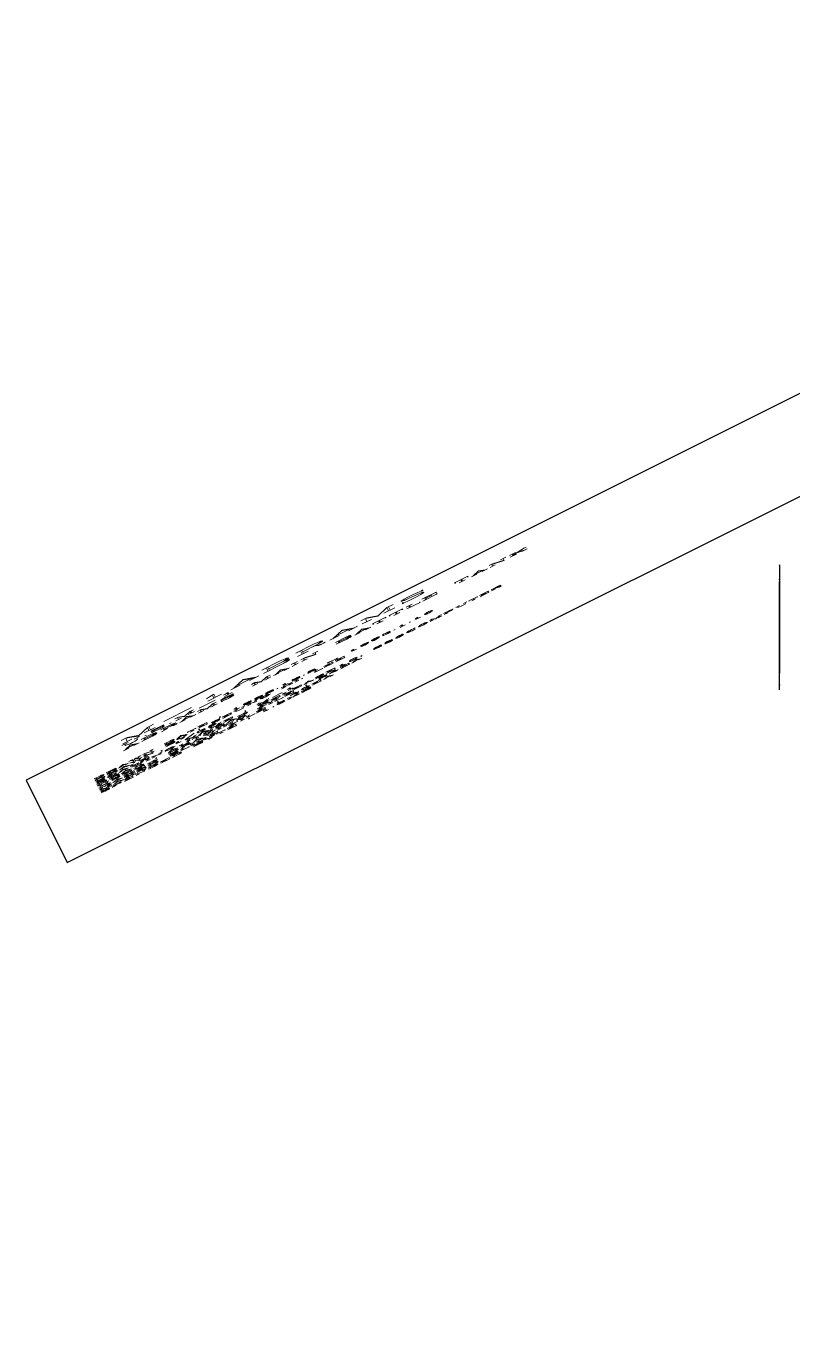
# Model space of a CAD drawing. Extents: x -54 to 215, y -235 to 116.
# Drawn here: x -53.6 to 79.6, y -109.6 to 116.1 of the extents above; entities that cross this region are included whole.
import ezdxf

# ---------------------------------------------------------------- set-up
doc = ezdxf.new("R2010")
doc.units = 0
doc.layers.get('0').update_dxf_attribs({"linetype": 'CONTINUOUS'})
for name, color, linetype in [('A', 7, 'CONTINUOUS'), ('B', 7, 'CONTINUOUS'), ('C', 7, 'CONTINUOUS'), ('TEXT', 7, 'CONTINUOUS')]:
    doc.layers.add(name, color=color, linetype=linetype)
doc.styles.get("Standard").update_dxf_attribs({"font": 'romanc'})

# ---------------------------------------------------------------- blocks, each defined once
blk = doc.blocks.new('M-1-01')
at = {"color": 0, "invisible_edges": 15}
for points in [[(-82.63, -12.64, 1.5), (-82.63, -12.64, -16.5), (-82.63, 12.86, -8.8), (-82.63, 13.86, 1.5)], [(-82.63, -91.39, 1.03), (-82.63, -12.64, 1.5), (-82.63, -12.64, -16.5), (-82.63, -91.34, -16.5)], [(-82.63, -98.64, 1), (-82.63, -98.64, -9.2), (-82.63, -91.34, -9.2), (-82.63, -91.39, 1.03)], [(-82.43, -91.34, -9.2), (-82.43, -91.34, -10.2), (-82.43, -92.94, -10.2), (-82.43, -92.94, -9.2)], [(-82.43, -91.34, -13.7), (-82.43, -91.34, -14.7), (-82.43, -92.94, -14.7), (-82.43, -92.94, -13.7)], [(-82.43, -91.74, -12.5), (-82.43, -91.74, -13.5), (-82.43, -93.34, -13.5), (-82.43, -93.34, -12.5)], [(-82.43, -91.94, -10.4), (-82.43, -92.74, -10.4), (-82.43, -92.74, -12.3), (-82.43, -91.94, -12.3)], [(-82.63, -98.64, -16.5), (-82.63, -93.34, -16.5), (-82.63, -93.34, -9.2), (-82.63, -98.64, -9.2)], [(-82.63, -105.64, -16.5), (-82.63, -105.64, 2.65), (-82.63, -98.64, 1), (-82.63, -98.64, -16.5)], [(-82.63, -109.14, -16.5), (-82.63, -109.14, 2.65), (-82.63, -105.64, 2.65), (-82.63, -105.64, -16.5)], [(-82.63, -132.34, 2.65), (-82.63, -132.34, -16.5), (-82.63, -109.14, -16.5), (-82.63, -109.14, 2.65)]]:
    blk.add_3dface(points, dxfattribs=at)
blk = doc.blocks.new('041')
at = {"color": 0, "extrusion": (-1, 1.83664e-16, 6.12574e-17)}
for points, const_width in [([(0, -6.95, 1), (0, 6.95, 1)], 2), ([(0, -7.23, 1), (0, 7.22, 1)], 1.45), ([(0, -6.87, 1), (0, 6.88, 1)], 2.15), ([(0, -4.62, 1), (0, 4.62, 1)], 1.45), ([(0, -4.54, 1), (0, 4.54, 1)], 0.175), ([(0, -2.97, 1), (0, 2.98, 1)], 2.95), ([(0, -2.7, 1), (0, 2.7, 1)], 2.4), ([(0, -2.5, 1), (0, 2.5, 1)], 0.7)]:
    blk.add_lwpolyline(points, format="xyb", close=True, dxfattribs=dict(at, const_width=const_width))
for points in [[(0, -7.95, 1), (0, 7.95, 1)], [(0, -5.35, 1), (0, 5.35, 1)], [(0, -4.45, 1), (0, 4.45, 1)], [(0, -3.9, 1), (0, 3.9, 1)], [(0, -2.85, 1), (0, 2.85, 1)], [(0, -1.5, 1), (0, 1.5, 1)], [(0, -1.5, 1), (0, 1.5, 1)]]:
    blk.add_lwpolyline(points, format="xyb", close=True, dxfattribs=at)
at = {"color": 0, "extrusion": (1, -1.83664e-16, -4.28585e-16), "const_width": 1.45}
blk.add_lwpolyline([(0, -7.23, -1), (0, 7.22, -1)], format="xyb", close=True, dxfattribs=at)
at = {"color": 0, "extrusion": (1, -1.83664e-16, -4.28585e-16)}
for points in [[(0, -7.95, -1), (0, 7.95, -1)], [(0, -5.35, -1), (0, 5.35, -1)]]:
    blk.add_lwpolyline(points, format="xyb", close=True, dxfattribs=at)
at = {"layer": 'A', "color": 0, "extrusion": (-1, 1.83664e-16, 6.12574e-17)}
for points in [[(-10.84, 1.56), (-10.86, 1.38, 0.319785), (-10.81, 1.28)], [(-10.81, 1.28), (-9.48, 0.62, 0.065447), (-9.38, 0.59), (-8.73, 0.46, -0.188726), (-8.42, 0.26), (-8.17, -0.09), (-7.93, -0.58)], [(-9.96, -4.55), (-9.88, -4.71, 0.319785), (-9.78, -4.77)], [(-9.78, -4.77), (-8.31, -4.6, 0.065447), (-8.21, -4.58), (-7.59, -4.34, -0.188726), (-7.23, -4.34), (-6.83, -4.49), (-6.36, -4.77)], [(-8.28, 7.17), (-8.39, 7.03, 0.319785), (-8.4, 6.92)], [(-8.4, 6.92), (-7.64, 5.65, 0.065447), (-7.57, 5.57), (-7.1, 5.11, -0.188726), (-6.95, 4.77), (-6.92, 4.34), (-6.98, 3.8)], [(-5.92, -9.21), (-5.77, -9.31, 0.319785), (-5.65, -9.3)], [(-5.65, -9.3), (-4.5, -8.36, 0.065447), (-4.43, -8.29), (-4.04, -7.75, -0.188726), (-3.74, -7.56), (-3.31, -7.47), (-2.77, -7.45)], [(-3.33, 10.36), (-3.37, 8.88, 0.065447), (-3.36, 8.78), (-3.21, 8.13, -0.188726), (-3.26, 7.77), (-3.47, 7.4), (-3.82, 6.97)], [(-3.08, 10.51), (-3.26, 10.45, 0.319785), (-3.33, 10.36)], [(0, -10.95), (0.18, -10.95, 0.319785), (0.27, -10.88)], [(0.27, -10.88), (0.73, -9.47, 0.065447), (0.75, -9.37), (0.79, -8.71, -0.188726), (0.94, -8.38), (1.25, -8.08), (1.7, -7.77)], [(2.8, 10.52), (1.96, 9.29, 0.065447), (1.92, 9.2), (1.7, 8.58, -0.188726), (1.46, 8.3), (1.08, 8.1), (0.56, 7.93)], [(3.08, 10.51), (2.91, 10.56, 0.319785), (2.8, 10.52)], [(8.04, 7.33), (6.68, 6.76, 0.065447), (6.59, 6.7), (6.06, 6.3, -0.188726), (5.71, 6.2), (5.29, 6.23), (4.76, 6.37)], [(6.11, -9.01), (5.74, -7.57, 0.065447), (5.7, -7.47), (5.37, -6.9, -0.188726), (5.32, -6.54), (5.42, -6.12), (5.63, -5.61)], [(5.92, -9.21), (6.07, -9.11, 0.319785), (6.11, -9.01)], [(10.73, 1.82), (9.27, 2.07, 0.065447), (9.17, 2.08), (8.51, 2.02, -0.188726), (8.16, 2.12), (7.82, 2.39), (7.45, 2.79)], [(10.01, -4.27), (8.92, -3.27, 0.065447), (8.83, -3.21), (8.25, -2.9, -0.188726), (8.01, -2.62), (7.87, -2.22), (7.77, -1.68)], [(8.28, 7.17), (8.16, 7.3, 0.319785), (8.04, 7.33)], [(9.96, -4.55), (10.03, -4.39, 0.319785), (10.01, -4.27)], [(10.84, 1.56), (10.81, 1.74, 0.319785), (10.73, 1.82)]]:
    blk.add_lwpolyline(points, format="xyb", dxfattribs=at)
at = {"layer": 'A', "color": 0, "extrusion": (1, -1.83664e-16, -4.28585e-16)}
for points in [[(10.84, 1.56), (10.86, 1.38, -0.319785), (10.81, 1.28)], [(10.81, 1.28), (9.48, 0.62, -0.065447), (9.38, 0.59), (8.73, 0.46, 0.188726), (8.42, 0.26), (8.17, -0.09), (7.93, -0.58)], [(9.96, -4.55), (9.88, -4.71, -0.319785), (9.78, -4.77)], [(9.78, -4.77), (8.31, -4.6, -0.065447), (8.21, -4.58), (7.59, -4.34, 0.188726), (7.23, -4.34), (6.83, -4.49), (6.36, -4.77)], [(8.28, 7.17), (8.39, 7.03, -0.319785), (8.4, 6.92)], [(8.4, 6.92), (7.64, 5.65, -0.065447), (7.57, 5.57), (7.1, 5.11, 0.188726), (6.95, 4.77), (6.92, 4.34), (6.98, 3.8)], [(3.33, 10.36), (3.37, 8.88, -0.065447), (3.36, 8.78), (3.21, 8.13, 0.188726), (3.26, 7.77), (3.47, 7.4), (3.82, 6.97)], [(3.08, 10.51), (3.26, 10.45, -0.319785), (3.33, 10.36)], [(-2.8, 10.52), (-1.96, 9.29, -0.065447), (-1.92, 9.2), (-1.7, 8.58, 0.188726), (-1.46, 8.3), (-1.08, 8.1), (-0.56, 7.93)], [(-3.08, 10.51), (-2.91, 10.56, -0.319785), (-2.8, 10.52)], [(-8.04, 7.33), (-6.68, 6.76, -0.065447), (-6.59, 6.7), (-6.06, 6.3, 0.188726), (-5.71, 6.2), (-5.29, 6.23), (-4.76, 6.37)], [(-10.73, 1.82), (-9.27, 2.07, -0.065447), (-9.17, 2.08), (-8.51, 2.02, 0.188726), (-8.16, 2.12), (-7.82, 2.39), (-7.45, 2.79)], [(-10.01, -4.27), (-8.92, -3.27, -0.065447), (-8.83, -3.21), (-8.25, -2.9, 0.188726), (-8.01, -2.62), (-7.87, -2.22), (-7.77, -1.68)], [(-8.28, 7.17), (-8.16, 7.3, -0.319785), (-8.04, 7.33)], [(-9.96, -4.55), (-10.03, -4.39, -0.319785), (-10.01, -4.27)], [(-10.84, 1.56), (-10.81, 1.74, -0.319785), (-10.73, 1.82)]]:
    blk.add_lwpolyline(points, format="xyb", dxfattribs=at)
at = {"layer": 'B', "color": 0, "extrusion": (-1, 1.83664e-16, 6.12574e-17)}
blk.add_lwpolyline([(0, -7.95, 1), (0, 7.95, 1)], format="xyb", close=True, dxfattribs=at)
at = {"layer": 'B', "color": 0, "extrusion": (1, -1.83664e-16, -4.28585e-16)}
blk.add_lwpolyline([(0, -7.95, -1), (0, 7.95, -1)], format="xyb", close=True, dxfattribs=at)
at = {"layer": 'C', "color": 0, "extrusion": (-1, 1.83664e-16, 6.12574e-17), "const_width": 1.8}
blk.add_lwpolyline([(0, -3.75, 1), (0, 3.75, 1)], format="xyb", close=True, dxfattribs=at)
blk = doc.blocks.new('M-1-05')
at = {"color": 0, "xscale": -1}
blk.add_blockref('041', (-83.85, 199.5, -7.6), dxfattribs=at)

msp = doc.modelspace()

# ---------------------------------------------------------------- linework, layer by layer
at = {"layer": 'TEXT', "color": 0, "extrusion": (0.445435, -0.890871, 0.089087)}
for p, q in [((208.33, 116.08, 119.17), (-53.56, -14.86, 119.17)), ((-46.41, -29.16, -59.55), (215.48, 101.78, -59.55)), ((-53.56, -14.86, 119.17), (-46.41, -29.16, -59.55))]:
    msp.add_line(p, q, dxfattribs=at)

# ---------------------------------------------------------------- block references
at = {"color": 0}
msp.add_blockref('M-1-05', (161.05, -187.85), dxfattribs=at)
at = {"color": 0, "extrusion": (3.86209e-19, -0.002094, 0.999998)}
msp.add_blockref('M-1-01', (161.94, 14.01, 5.33), dxfattribs=at)

# ---------------------------------------------------------------- texts
at = {"layer": 'TEXT', "color": 0, "extrusion": (0.445435, -0.890871, 0.089087)}
for s, height, p in [('ABRAMS MAIN BATTLE TANK', 4, (-37.32, 86.24)), ('USED : AUTOCAD RELEASE10, 286COMPUTER', 2.5, (-44.08, 43.96)), ('M-1ABRAMS', 7, (-37.32, 98.98)), ('DRAWN DATE : 1992.12.8 ~ 1993.1.10', 2.5, (-44.08, 60.15)), ('DRAWN BY : SEUNG HI. LEE', 2.5, (-44.08, 56.1)), ('MAKED DRAWING FILE : 24EA', 2.5, (-44.08, 39.91)), ('MAKED SLIDE FILE : 40EA', 2.5, (-44.08, 35.86)), ('DRAWING NAME : M-1', 2.5, (-44.08, 48)), ('SPENDED BYTE : 1.6MB', 2.5, (-44.08, 31.81)), ('U.S.M-1 ', 4, (-37.32, 92.72)), ('SCALE : 1/35', 2.5, (-44.08, 52.05))]:
    msp.add_text(s, height=height, dxfattribs=at).set_placement(p)

doc.saveas('drawing.dxf')
